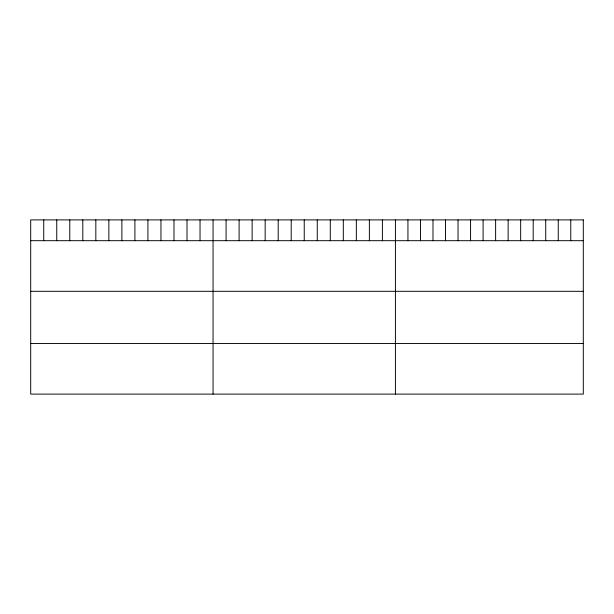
<?xml version="1.0" encoding="UTF-8"?>
<svg xmlns="http://www.w3.org/2000/svg" width="614" height="614" viewBox="0 0 614 614"><rect width="100%" height="100%" fill="white"/><g stroke="black" fill="none" stroke-linecap="round" stroke-linejoin="round"><path stroke-width="0.92" d="M30.7 240.688L583.3 240.688M30.7 291.312L583.3 291.312M30.7 343.479L583.3 343.479M570.774 219.896L570.774 240.688M558.249 219.896L558.249 240.688M545.723 219.896L545.723 240.688M533.198 219.896L533.198 240.688M520.672 219.896L520.672 240.688M508.146 219.896L508.146 240.688M495.621 219.896L495.621 240.688M483.095 219.896L483.095 240.688M470.57 219.896L470.57 240.688M458.044 219.896L458.044 240.688M445.518 219.896L445.518 240.688M432.993 219.896L432.993 240.688M420.467 219.896L420.467 240.688M407.942 219.896L407.942 240.688M395.416 219.896L395.416 394.104M382.392 219.896L382.392 240.688M369.367 219.896L369.367 240.688M356.343 219.896L356.343 240.688M343.31 219.896L343.31 240.688M330.286 219.896L330.286 240.688M317.261 219.896L317.261 240.688M304.237 219.896L304.237 240.688M291.213 219.896L291.213 240.688M278.188 219.896L278.188 240.688M265.164 219.896L265.164 240.688M252.131 219.896L252.131 240.688M239.107 219.896L239.107 240.688M226.082 219.896L226.082 240.688M213.058 219.896L213.058 394.104M200.034 219.896L200.034 240.688M187.009 219.896L187.009 240.688M173.985 219.896L173.985 240.688M160.952 219.896L160.952 240.688M147.928 219.896L147.928 240.688M134.903 219.896L134.903 240.688M121.879 219.896L121.879 240.688M108.855 219.896L108.855 240.688M95.83 219.896L95.83 240.688M82.806 219.896L82.806 240.688M69.773 219.896L69.773 240.688M56.749 219.896L56.749 240.688M43.724 219.896L43.724 240.688M583.3 219.896L30.7 219.896L30.7 394.104L583.3 394.104L583.3 219.896"/></g></svg>
